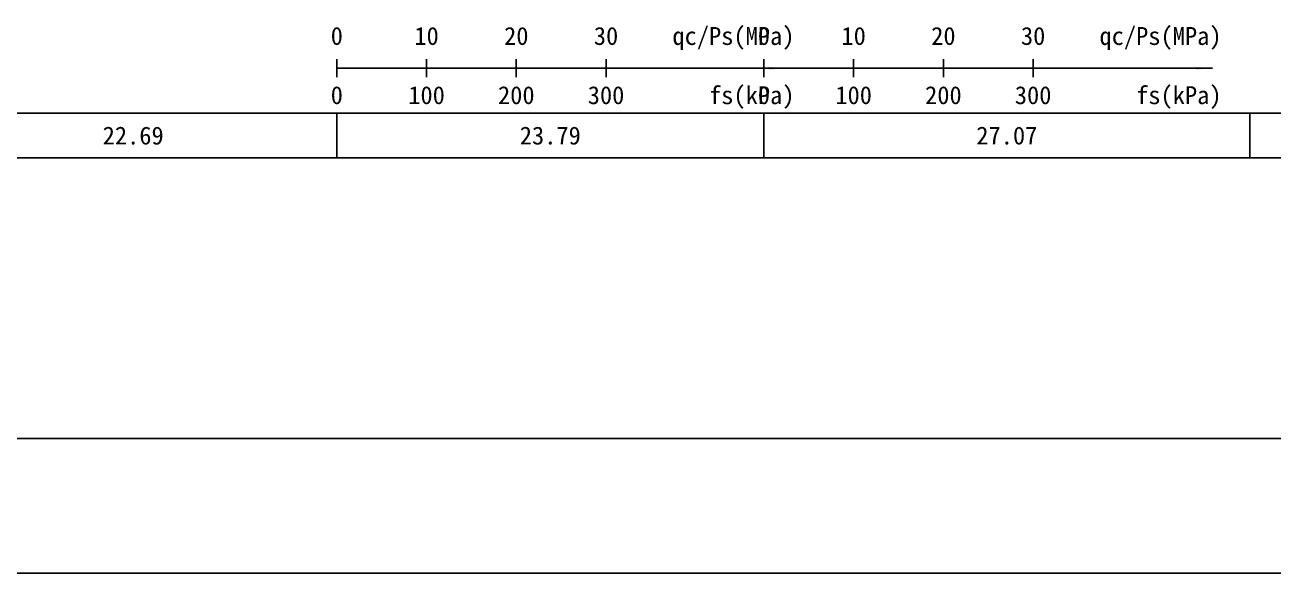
# Model space of a CAD drawing. Extents: x -37 to 3540, y -1485 to 297.
# Drawn here: x 127 to 266.1, y -1485 to -1423.9 of the extents above; entities that cross this region are included whole.
import ezdxf
from ezdxf.enums import TextEntityAlignment as Align

# ---------------------------------------------------------------- set-up
doc = ezdxf.new("R2010")
doc.units = 0
doc.layers.get('0').update_dxf_attribs({"linetype": 'CONTINUOUS'})
doc.layers.add('FRAME', color=7, linetype='CONTINUOUS')
doc.layers.add('RULER', color=7, linetype='CONTINUOUS')
doc.styles.add('ST', font='')
doc.styles.get('ST').set_extended_font_data('SimSun')

# ---------------------------------------------------------------- blocks, each defined once
blk = doc.blocks.new('Arrow')
for points in [[(-3.984779, 0.348623), (0, 0), (-3.189535, 0)], [(-3.189535, 0), (0, 0), (-3.984779, -0.348623)]]:
    blk.add_solid(points)

msp = doc.modelspace()

# ---------------------------------------------------------------- linework, layer by layer
at = {"layer": 'FRAME', "linetype": 'Continuous'}
msp.add_line((-17.39, -1470), (689.18, -1470), dxfattribs=at)
at = {"layer": 'FRAME', "color": 245, "linetype": 'Continuous'}
msp.add_line((-37.39, -1485), (709.18, -1485), dxfattribs=at)
at = {"layer": 'RULER', "linetype": 'Continuous'}
for points in [[(161.79, -1428.73), (161.79, -1427.73)], [(171.79, -1428.73), (171.79, -1427.73)], [(181.79, -1428.73), (181.79, -1427.73)], [(191.79, -1428.73), (191.79, -1427.73)], [(209.38, -1428.73), (209.38, -1427.73)], [(219.38, -1428.73), (219.38, -1427.73)], [(229.38, -1428.73), (229.38, -1427.73)], [(239.38, -1428.73), (239.38, -1427.73)], [(161.79, -1428.73), (211.79, -1428.73)], [(161.79, -1428.73), (161.79, -1429.73)], [(171.79, -1428.73), (171.79, -1429.73)], [(181.79, -1428.73), (181.79, -1429.73)], [(191.79, -1428.73), (191.79, -1429.73)], [(209.38, -1428.73), (259.38, -1428.73)], [(209.38, -1428.73), (209.38, -1429.73)], [(219.38, -1428.73), (219.38, -1429.73)], [(229.38, -1428.73), (229.38, -1429.73)], [(239.38, -1428.73), (239.38, -1429.73)], [(116.42, -1433.73), (161.79, -1433.73), (161.79, -1438.73), (116.42, -1438.73)], [(161.79, -1433.73), (209.38, -1433.73), (209.38, -1438.73), (161.79, -1438.73)], [(209.38, -1433.73), (263.52, -1433.73), (263.52, -1438.73), (209.38, -1438.73)], [(263.52, -1433.73), (309.94, -1433.73), (309.94, -1438.73), (263.52, -1438.73)]]:
    msp.add_lwpolyline(points, dxfattribs=at)

# ---------------------------------------------------------------- block references
at = {"layer": 'RULER', "xscale": 0.5, "yscale": 0.5, "zscale": 0.5}
for p in [(211.79, -1428.73), (259.38, -1428.73)]:
    msp.add_blockref('Arrow', p, dxfattribs=at)

# ---------------------------------------------------------------- texts
at = {"layer": 'RULER', "style": 'ST'}
for p in [(212.79, -1426.73), (260.38, -1426.73)]:
    msp.add_text('qc/Ps(MPa)', height=2, dxfattribs=at).set_placement(p, align=Align.BOTTOM_RIGHT)
for s, p in [('0', (161.79, -1426.73)), ('10', (171.79, -1426.73)), ('20', (181.79, -1426.73)), ('30', (191.79, -1426.73)), ('0', (209.38, -1426.73)), ('10', (219.38, -1426.73)), ('20', (229.38, -1426.73)), ('30', (239.38, -1426.73))]:
    msp.add_text(s, height=2, dxfattribs=at).set_placement(p, align=Align.BOTTOM_CENTER)
for s, p in [('0', (161.79, -1430.73)), ('100', (171.79, -1430.73)), ('200', (181.79, -1430.73)), ('300', (191.79, -1430.73)), ('0', (209.38, -1430.73)), ('100', (219.38, -1430.73)), ('200', (229.38, -1430.73)), ('300', (239.38, -1430.73))]:
    msp.add_text(s, height=2, dxfattribs=at).set_placement(p, align=Align.TOP_CENTER)
for p in [(212.79, -1430.73), (260.38, -1430.73)]:
    msp.add_text('fs(kPa)', height=2, dxfattribs=at).set_placement(p, align=Align.TOP_RIGHT)
for s, p in [('22.69', (139.1, -1436.23)), ('23.79', (185.58, -1436.23)), ('27.07', (236.45, -1436.23))]:
    msp.add_text(s, height=2, dxfattribs=at).set_placement(p, align=Align.MIDDLE_CENTER)

doc.saveas('drawing.dxf')
